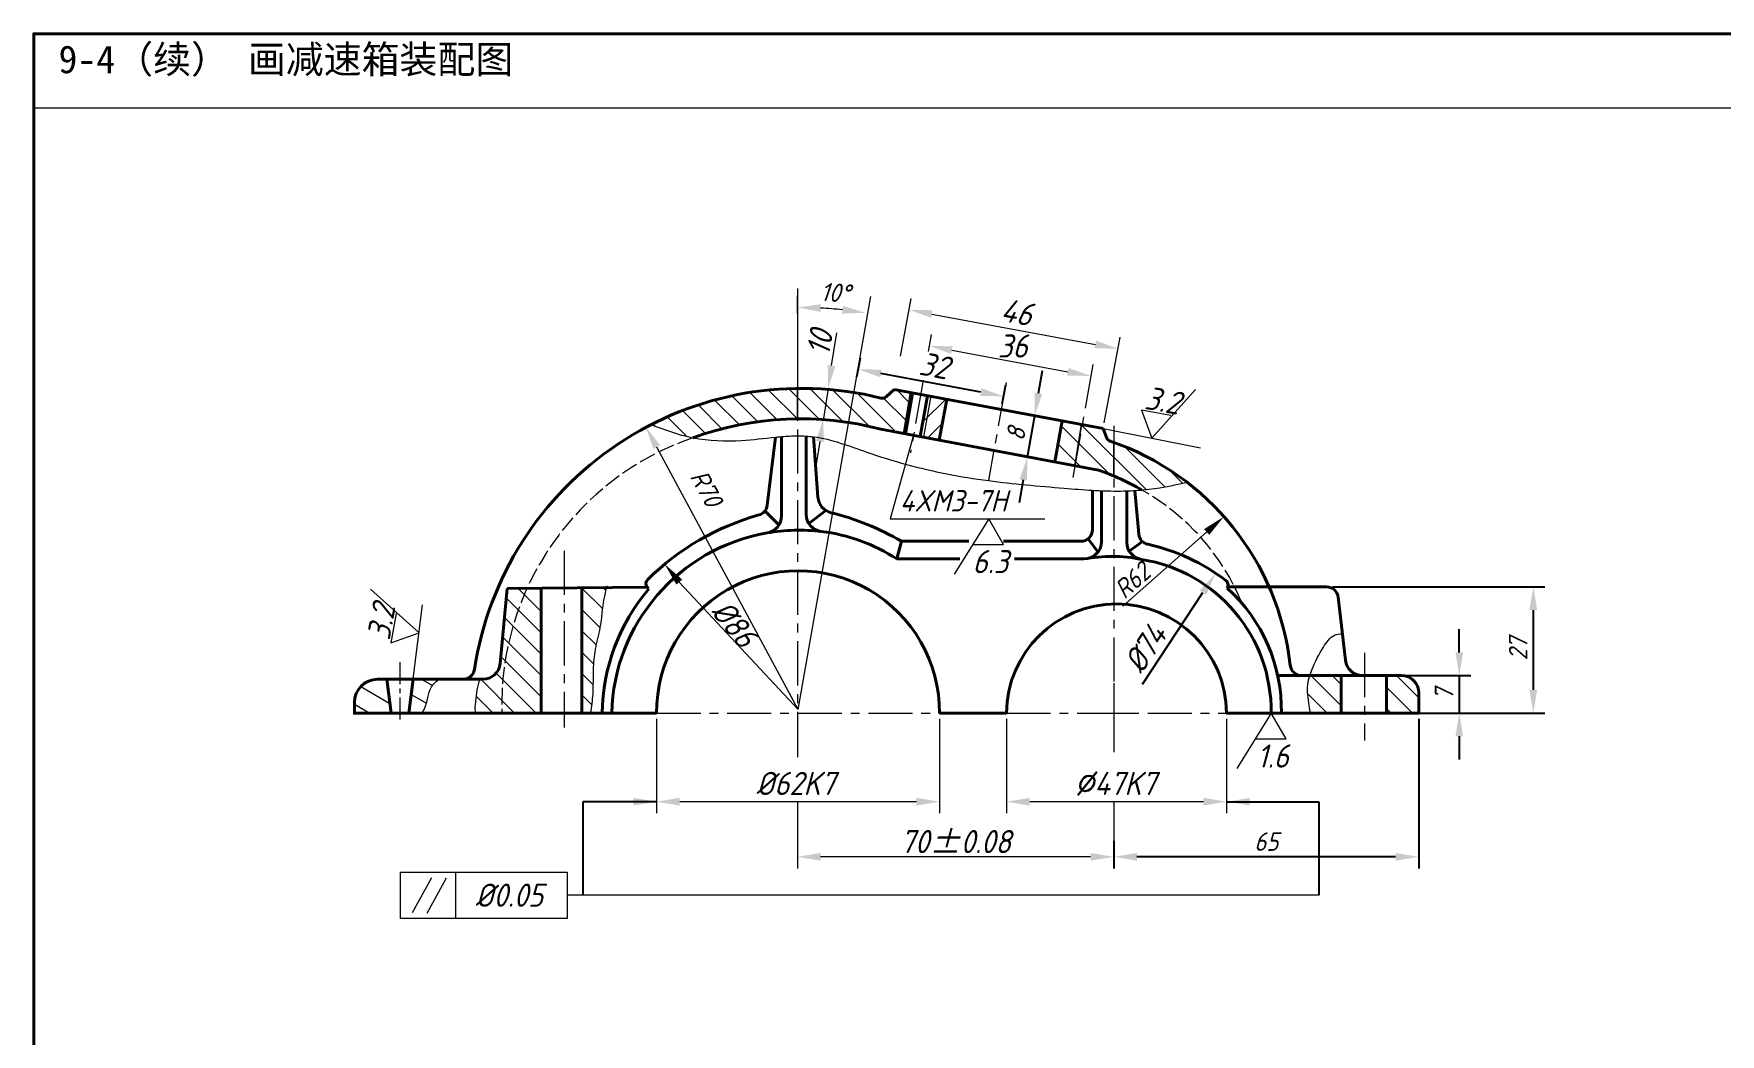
# Model space of a CAD drawing. Header units: millimetres. Extents: x 70 to 400, y 91 to 316.
# Drawn here: x 70.2 to 252.2, y 207.8 to 315.9 of the extents above; entities that cross this region are included whole.
import ezdxf

# ---------------------------------------------------------------- set-up
doc = ezdxf.new("R2010")
doc.units = ezdxf.units.MM
doc.header["$LTSCALE"] = 0.15
doc.linetypes.add('ACAD_ISO02W100', pattern=[15, 12, -3])
doc.linetypes.add('CENTER', pattern=[50.8, 31.75, -6.35, 6.35, -6.35])
doc.layers.get('0').update_dxf_attribs({"lineweight": 13})
for name, color, linetype, lineweight in [('填', 7, 'Continuous', 13), ('标', 7, 'Continuous', 15), ('点画线', 7, 'CENTER', 15), ('粗实线', 7, 'Continuous', 40), ('细', 7, 'Continuous', 13), ('细线', 7, 'Continuous', 15), ('虚线', 7, 'ACAD_ISO02W100', 15)]:
    doc.layers.add(name, color=color, linetype=linetype, lineweight=lineweight)
doc.styles.get("Standard").update_dxf_attribs({"font": 'isocp.shx', "oblique": 15, "height": 2.5})
doc.styles.add('字', font='SIMFANG.TTF', dxfattribs={"height": 4})
doc.dimstyles.new('ISO-25', dxfattribs={"dimtxt": 2, "dimasz": 2.5, "dimexe": 1.25, "dimexo": 0.625, "dimtad": 1, "dimdsep": 46, "dimtxsty": 'Standard', "dimcen": 2.5, "dimadec": 0, "dimazin": 0, "dimtfac": 1, "dimtmove": 0, "dimatfit": 3, "dimfxl": 0, "dimarcsym": 0})

# ---------------------------------------------------------------- blocks, each defined once
blk = doc.blocks.new('*D1')
at = {"layer": 'Defpoints', "color": 0}
for p in [(209.75, 256.13), (211.33, 242.51), (232.06, 242.51)]:
    blk.add_point(p, dxfattribs=at)
at = {"layer": '标', "color": 0, "lineweight": -2}
for p, q in [((210.38, 256.13), (233.31, 256.13)), ((232.06, 253.63), (232.06, 245.01)), ((211.95, 242.51), (233.31, 242.51))]:
    blk.add_line(p, q, dxfattribs=at)
at = {"layer": '标', "color": 0}
for points in [[(231.64, 253.63), (232.48, 253.63), (232.06, 256.13)], [(231.64, 245.01), (232.48, 245.01), (232.06, 242.51)]]:
    blk.add_solid(points, dxfattribs=at)
at = {"layer": '标', "color": 0, "insert": (230.42, 249.44), "char_height": 2, "attachment_point": 5, "rotation": 90}
blk.add_mtext('27', dxfattribs=at)
blk = doc.blocks.new('*D2')
at = {"layer": 'Defpoints', "color": 0}
for p in [(216.21, 246.56), (216.21, 242.51), (224.07, 242.51)]:
    blk.add_point(p, dxfattribs=at)
at = {"layer": '标', "color": 0, "lineweight": -2}
for p, q in [((224.07, 249.06), (224.07, 251.56)), ((216.84, 246.56), (225.32, 246.56)), ((224.07, 246.56), (224.07, 242.51)), ((216.84, 242.51), (225.32, 242.51)), ((224.07, 240.01), (224.07, 237.51))]:
    blk.add_line(p, q, dxfattribs=at)
at = {"layer": '标', "color": 0}
for points in [[(223.66, 249.06), (224.49, 249.06), (224.07, 246.56)], [(223.66, 240.01), (224.49, 240.01), (224.07, 242.51)]]:
    blk.add_solid(points, dxfattribs=at)
at = {"layer": '标', "color": 0, "insert": (222.43, 244.53), "char_height": 2, "attachment_point": 5, "rotation": 90}
blk.add_mtext('7', dxfattribs=at)
blk = doc.blocks.new('*D3')
at = {"layer": 'Defpoints', "color": 0}
for p in [(219.69, 242.51), (186.78, 229.35), (186.78, 226.99)]:
    blk.add_point(p, dxfattribs=at)
at = {"layer": '标', "color": 0, "lineweight": -2}
for p, q in [((219.69, 241.88), (219.69, 225.74)), ((186.78, 228.72), (186.78, 225.74)), ((217.19, 226.99), (189.28, 226.99))]:
    blk.add_line(p, q, dxfattribs=at)
at = {"layer": '标', "color": 0}
for points in [[(189.28, 227.41), (189.28, 226.58), (186.78, 226.99)], [(217.19, 227.41), (217.19, 226.58), (219.69, 226.99)]]:
    blk.add_solid(points, dxfattribs=at)
at = {"layer": '标', "color": 0, "insert": (203.24, 228.64), "char_height": 2, "attachment_point": 5}
blk.add_mtext('65', dxfattribs=at)
blk = doc.blocks.new('*D5')
at = {"layer": 'Defpoints', "color": 0}
for p in [(181.2, 274.06), (177.44, 270.14), (180.42, 269.62)]:
    blk.add_point(p, dxfattribs=at)
at = {"layer": '标', "color": 0, "lineweight": -2}
for p, q in [((178.65, 277.04), (179.08, 279.51)), ((180.58, 274.17), (176.99, 274.8)), ((178.22, 274.58), (177.44, 270.14)), ((179.81, 269.73), (176.21, 270.36)), ((177.01, 267.68), (176.58, 265.22))]:
    blk.add_line(p, q, dxfattribs=at)
at = {"layer": '标', "color": 0}
for points in [[(178.24, 277.12), (179.06, 276.97), (178.22, 274.58)], [(176.6, 267.75), (177.42, 267.61), (177.44, 270.14)]]:
    blk.add_solid(points, dxfattribs=at)
at = {"layer": '标', "color": 0, "insert": (176.21, 272.65), "char_height": 2, "attachment_point": 5, "rotation": 80.082}
blk.add_mtext('8', dxfattribs=at)
blk = doc.blocks.new('*D6')
at = {"layer": 'Defpoints', "color": 0}
for p in [(197.78, 257.61), (173.43, 220.82)]:
    blk.add_point(p, dxfattribs=at)
at = {"layer": '标', "color": 0, "lineweight": -2}
blk.add_line((189.87, 245.65), (196.4, 255.52), dxfattribs=at)
at = {"layer": '标', "color": 0}
blk.add_solid([(196.05, 255.75), (196.75, 255.29), (197.78, 257.61)], dxfattribs=at)
at = {"layer": '标', "color": 0, "insert": (190.16, 249.48), "char_height": 2.5, "attachment_point": 5, "rotation": 56.4962}
blk.add_mtext('%%C74', dxfattribs=at)
blk = doc.blocks.new('CUZAO')
for p, q in [((-20.17, -4.19), (-15.78, 2.87)), ((-18.27, -0.9), (-22.07, -0.9)), ((-22.07, -0.9), (-20.17, -4.19))]:
    blk.add_line(p, q)
blk = doc.blocks.new('*D29')
at = {"layer": 'Defpoints', "color": 0}
for p in [(159.19, 279.63), (158.93, 278.21), (174.63, 275.28)]:
    blk.add_point(p, dxfattribs=at)
at = {"layer": '细线', "color": 0, "lineweight": -2}
for p, q in [((159.04, 278.82), (159.42, 280.86)), ((172.44, 277.17), (161.65, 279.18)), ((174.74, 275.9), (175.12, 277.94))]:
    blk.add_line(p, q, dxfattribs=at)
at = {"layer": '细线', "color": 0}
for points in [[(161.73, 279.59), (161.58, 278.77), (159.19, 279.63)], [(172.51, 277.58), (172.36, 276.76), (174.89, 276.71)]]:
    blk.add_solid(points, dxfattribs=at)
at = {"layer": '细线', "color": 0, "insert": (167.39, 280.02), "char_height": 2.5, "attachment_point": 5, "rotation": 349.4528}
blk.add_mtext('32', dxfattribs=at)

msp = doc.modelspace()

# ---------------------------------------------------------------- hatches: boundary and pattern name
at = {"layer": '填'}
h = msp.add_hatch(dxfattribs=at)
h.set_pattern_fill('ANSI31', color=256, scale=0.51394, angle=90, style=0)
edge = h.paths.add_edge_path()
edge.add_arc((153.084, 241.852), 35.72, 90.72648, 117.06989)
edge.add_spline(control_points=[(136.829, 273.659), (137.309, 273.477), (137.789, 273.296), (138.271, 273.125)], knot_values=[0.3410785, 0.3410785, 0.3410785, 0.3410785, 1.5673431, 1.5673431, 1.5673431, 1.5673431], degree=3, periodic=0)
edge.add_spline(control_points=[(138.271, 273.125), (138.665, 272.985), (139.061, 272.852), (139.459, 272.729)], knot_values=[1.5673431, 1.5673431, 1.5673431, 1.5673431, 2.5686594, 2.5686594, 2.5686594, 2.5686594], degree=3, periodic=0)
edge.add_spline(control_points=[(139.459, 272.729), (139.877, 272.599), (140.299, 272.481), (140.724, 272.38)], knot_values=[2.5686594, 2.5686594, 2.5686594, 2.5686594, 3.6230648, 3.6230648, 3.6230648, 3.6230648], degree=3, periodic=0)
edge.add_spline(control_points=[(140.724, 272.38), (140.837, 272.353), (141.049, 272.304), (141.263, 272.26), (141.363, 272.24)], knot_values=[3.6230648, 3.6230648, 3.6230648, 3.6230648, 3.9034755, 4.1491823, 4.1491823, 4.1491823, 4.1491823], degree=3, periodic=0)
edge.add_arc((152.992, 240.114), 34.166, 90.60426, 109.89865, ccw=False)
edge.add_line((152.631, 274.278), (152.631, 277.57))
h.paths.add_polyline_path([(164.803, 277.112), (163.079, 277.433), (162.213, 276.668, -0.2462473), (161.65, 276.53, 0.0637974), (152.631, 277.57), (152.631, 274.278, -0.0667443), (161.644, 273.166), (164.052, 272.712)])
h.paths.add_polyline_path([(186.778, 271.748, 0.0035901), (186.385, 271.885, -0.2258078), (186.001, 272.26), (185.643, 273.232), (183.31, 273.667), (182.562, 269.22), (185.131, 268.735, -0.0179481), (186.778, 268.113)])
h.paths.add_polyline_path([(183.31, 273.667), (181.196, 274.06), (180.421, 269.624), (182.562, 269.22)])
edge = h.paths.add_edge_path()
edge.add_line((186.778, 271.748), (186.778, 268.113))
edge.add_arc((177.302, 245.499), 24.52, 59.4429, 67.26502, ccw=False)
edge.add_arc((177.707, 244.997), 24.753, 60.7592, 60.84185, ccw=False)
edge.add_spline(control_points=[(189.799, 266.596), (189.858, 266.601), (190.149, 266.628), (190.44, 266.661), (190.671, 266.69)], knot_values=[43.4576275, 43.4576275, 43.4576275, 43.4576275, 43.6013864, 44.1640785, 44.1640785, 44.1640785, 44.1640785], degree=3, periodic=0)
edge.add_spline(control_points=[(190.671, 266.69), (191.3, 266.768), (191.928, 266.87), (192.553, 266.987)], knot_values=[44.1640785, 44.1640785, 44.1640785, 44.1640785, 45.6959039, 45.6959039, 45.6959039, 45.6959039], degree=3, periodic=0)
edge.add_spline(control_points=[(192.553, 266.987), (193.262, 267.12), (193.968, 267.274), (194.674, 267.44)], knot_values=[45.6959039, 45.6959039, 45.6959039, 45.6959039, 47.430233, 47.430233, 47.430233, 47.430233], degree=3, periodic=0)
edge.add_arc((177.004, 244.443), 29.001, 52.4624, 70.30437)
edge = h.paths.add_edge_path()
edge.add_line((211.328, 246.564), (207.937, 246.564))
edge.add_spline(control_points=[(207.937, 246.564), (207.891, 246.425), (207.85, 246.284), (207.815, 246.142)], knot_values=[3.5089364, 3.5089364, 3.5089364, 3.5089364, 3.8591978, 3.8591978, 3.8591978, 3.8591978], degree=3, periodic=0)
edge.add_spline(control_points=[(207.815, 246.142), (207.795, 246.06), (207.777, 245.979), (207.761, 245.897)], knot_values=[3.3080147, 3.3080147, 3.3080147, 3.3080147, 3.5089364, 3.5089364, 3.5089364, 3.5089364], degree=3, periodic=0)
edge.add_spline(control_points=[(207.761, 245.897), (207.743, 245.802), (207.727, 245.699), (207.714, 245.595), (207.714, 245.587)], knot_values=[3.0561989, 3.0561989, 3.0561989, 3.0561989, 3.2887025, 3.3080147, 3.3080147, 3.3080147, 3.3080147], degree=3, periodic=0)
edge.add_spline(control_points=[(207.714, 245.587), (207.704, 245.503), (207.697, 245.418), (207.693, 245.332)], knot_values=[2.849961, 2.849961, 2.849961, 2.849961, 3.0561989, 3.0561989, 3.0561989, 3.0561989], degree=3, periodic=0)
edge.add_spline(control_points=[(207.693, 245.332), (207.681, 245.094), (207.688, 244.855), (207.707, 244.615)], knot_values=[2.2737654, 2.2737654, 2.2737654, 2.2737654, 2.849961, 2.849961, 2.849961, 2.849961], degree=3, periodic=0)
edge.add_spline(control_points=[(207.707, 244.615), (207.72, 244.446), (207.739, 244.277), (207.761, 244.108)], knot_values=[1.8678292, 1.8678292, 1.8678292, 1.8678292, 2.2737654, 2.2737654, 2.2737654, 2.2737654], degree=3, periodic=0)
edge.add_spline(control_points=[(207.761, 244.108), (207.795, 243.848), (207.839, 243.574), (207.88, 243.302), (207.882, 243.288)], knot_values=[1.210551, 1.210551, 1.210551, 1.210551, 1.8344452, 1.8678292, 1.8678292, 1.8678292, 1.8678292], degree=3, periodic=0)
edge.add_spline(control_points=[(207.882, 243.288), (207.921, 243.026), (207.958, 242.765), (207.993, 242.505)], knot_values=[0.579231, 0.579231, 0.579231, 0.579231, 1.210551, 1.210551, 1.210551, 1.210551], degree=3, periodic=0)
edge.add_line((207.993, 242.505), (211.328, 242.505))
edge.add_line((211.328, 242.505), (211.328, 246.564))
h.paths.add_polyline_path([(219.694, 244.691, 0.4142136), (217.82, 246.564), (216.214, 246.564), (216.214, 242.505), (219.694, 242.505)])
h = msp.add_hatch(dxfattribs=at)
h.set_pattern_fill('ANSI31', color=256, scale=0.51394, angle=90, style=0)
h.paths.add_polyline_path([(124.975, 255.982), (121.295, 255.948), (120.539, 247.863, -0.3871647), (118.674, 246.164), (118.022, 246.164), (118.022, 242.505), (124.975, 242.505)])
h = msp.add_hatch(dxfattribs=at)
h.set_pattern_fill('ANSI31', color=256, scale=0.51394, angle=90, style=0)
edge = h.paths.add_edge_path()
edge.add_spline(control_points=[(130.287, 242.505), (130.403, 243.193), (130.598, 244.749), (130.534, 247.067), (130.731, 249.478), (131.458, 251.967), (131.57, 254.234), (131.904, 255.651), (132.003, 256.048)], knot_values=[0.274093, 0.274093, 0.274093, 0.274093, 1.9499361, 4.0555521, 5.8254049, 7.7384113, 10.253887, 11.2357296, 11.2357296, 11.2357296, 11.2357296], degree=3, periodic=0)
edge.add_line((132.003, 256.048), (129.367, 256.024))
edge.add_line((129.367, 256.024), (129.367, 242.505))
edge.add_line((129.367, 242.505), (130.136, 242.505))
edge.add_line((130.136, 242.505), (130.287, 242.505))
h = msp.add_hatch(dxfattribs=at)
h.set_pattern_fill('LINE', color=256, scale=0.624437, angle=330, style=0)
h.set_pattern_definition([(330, (-98.9041, -25.803), (0.991294, 1.716971), [])])
h.paths.add_polyline_path([(104.816, 243.666), (104.816, 242.505), (108.766, 242.505), (108.305, 246.164), (107.313, 246.164, 0.4142136)])
edge = h.paths.add_edge_path()
edge.add_line((110.691, 242.505), (112.132, 242.505))
edge.add_spline(control_points=[(112.132, 242.505), (112.35, 242.949), (112.709, 243.768), (112.879, 245.198), (113.514, 245.835), (113.906, 246.164)], knot_values=[0.3928689, 0.3928689, 0.3928689, 0.3928689, 1.578311, 2.5401776, 3.7200662, 3.7200662, 3.7200662, 3.7200662], degree=3, periodic=0)
edge.add_line((113.906, 246.164), (111.153, 246.164))
edge.add_line((111.153, 246.164), (110.691, 242.505))
at = {"layer": '细线'}
h = msp.add_hatch(dxfattribs=at)
h.set_pattern_fill('ANSI31', color=256, scale=0.5, style=0)
h.paths.add_polyline_path([(168.639, 276.398), (166.931, 276.716), (166.23, 272.301), (167.938, 271.979)])
h.paths.add_polyline_path([(166.931, 276.716), (166.685, 276.762), (165.985, 272.347), (166.23, 272.301)])

# ---------------------------------------------------------------- linework, layer by layer
msp.add_line((70.196, 307.86), (400.196, 307.86))
at = {"layer": '填', "lineweight": 0}
for p, q in [((152.631, 274.278), (152.631, 277.57)), ((152.631, 277.57), (152.631, 274.278)), ((163.079, 277.433), (162.213, 276.668)), ((161.644, 273.166), (164.052, 272.712)), ((181.196, 274.06), (180.421, 269.624)), ((183.31, 273.667), (181.196, 274.06)), ((182.562, 269.22), (183.31, 273.667)), ((183.31, 273.667), (182.562, 269.22)), ((185.643, 273.232), (183.31, 273.667)), ((186.001, 272.26), (185.643, 273.232)), ((186.778, 268.113), (186.778, 271.748)), ((186.778, 271.748), (186.778, 268.113)), ((180.421, 269.624), (182.562, 269.22)), ((182.562, 269.22), (185.131, 268.735)), ((121.295, 255.948), (120.539, 247.863)), ((124.975, 255.982), (121.295, 255.948)), ((124.975, 242.505), (124.975, 255.982)), ((132.037, 256.049), (127.451, 256.006)), ((118.674, 246.164), (118.022, 246.164)), ((118.022, 242.505), (124.975, 242.505)), ((127.451, 242.505), (130.136, 242.505))]:
    msp.add_line(p, q, dxfattribs=at)
at = {"layer": '填'}
msp.add_line((110.691, 242.505), (112.168, 254.218), dxfattribs=at)
at = {"layer": '填', "lineweight": 0}
for centre, radius, start, end in [((153.084, 241.852), 35.72, 90.72648, 117.06989), ((153.084, 241.852), 35.72, 76.12499, 90.72648), ((161.8, 277.136), 0.624, 256.12499, 311.45978), ((152.992, 240.114), 34.166, 90.60426, 109.89865), ((152.992, 240.114), 34.166, 75.33023, 90.60426), ((186.587, 272.476), 0.624, 200.22944, 251.12715), ((177.004, 244.443), 29.001, 70.30437, 71.12715), ((177.004, 244.443), 29.001, 52.4624, 70.30437), ((177.302, 245.499), 24.52, 67.26502, 71.37798), ((177.302, 245.499), 24.52, 59.4429, 67.26502), ((177.707, 244.997), 24.753, 60.7592, 60.84185), ((118.674, 248.037), 1.873, 270, 354.65857)]:
    msp.add_arc(centre, radius, start, end, dxfattribs=at)
at = {"layer": '标'}
for p, q in [((152.638, 285.662), (152.638, 287.559)), ((163.749, 281.03), (164.913, 287.282)), ((167.142, 285.596), (184.79, 282.31)), ((185.757, 273.847), (187.476, 283.081)), ((169.301, 281.7), (181.828, 279.367)), ((185.643, 273.232), (196.123, 271.141)), ((152.703, 242.889), (137.452, 271.222)), ((162.653, 263.495), (179.35, 263.495)), ((187.761, 254.052), (196.801, 262.061)), ((110.691, 242.505), (112.095, 253.639)), ((137.425, 241.88), (137.425, 231.697)), ((152.631, 241.88), (152.631, 237.736)), ((167.965, 241.88), (167.965, 231.697)), ((175.199, 241.88), (175.199, 231.697)), ((186.778, 241.88), (186.778, 238.406)), ((198.954, 241.88), (198.954, 231.697)), ((165.465, 232.947), (139.925, 232.947)), ((152.631, 232.947), (152.631, 225.744)), ((196.454, 232.947), (177.699, 232.947)), ((186.778, 232.947), (186.778, 225.744)), ((184.278, 226.994), (155.131, 226.994))]:
    msp.add_line(p, q, dxfattribs=at)
msp.add_arc((152.632, 239.406), 46.902, 84.05694, 86.9381, dxfattribs=at)
for points in [[(155.126, 285.825), (155.148, 286.658), (152.638, 286.309)], [(157.542, 286.47), (157.434, 285.643), (159.967, 285.731)], [(167.218, 286.005), (167.066, 285.186), (164.684, 286.053)], [(184.866, 282.72), (184.714, 281.9), (187.248, 281.852)], [(169.377, 282.109), (169.225, 281.29), (166.843, 282.157)], [(181.905, 279.777), (181.752, 278.958), (184.286, 278.91)], [(137.818, 271.421), (137.086, 271.023), (136.259, 273.419)], [(196.524, 262.372), (197.078, 261.749), (198.669, 263.723)], [(139.925, 233.363), (139.925, 232.53), (137.425, 232.947)], [(165.465, 233.363), (165.465, 232.53), (167.965, 232.947)], [(177.699, 233.363), (177.699, 232.53), (175.199, 232.947)], [(196.454, 233.363), (196.454, 232.53), (198.954, 232.947)], [(155.131, 227.41), (155.131, 226.577), (152.631, 226.994)], [(184.278, 227.41), (184.278, 226.577), (186.778, 226.994)]]:
    msp.add_solid(points, dxfattribs=at)
at = {"layer": '点画线'}
for p, q in [((152.631, 288.368), (152.631, 237.702)), ((167.072, 283.386), (166.751, 281.557)), ((184.515, 280.139), (182.238, 267.293)), ((166.206, 278.454), (164.831, 270.622)), ((175.156, 278.199), (173.238, 267.614)), ((186.778, 273.541), (186.778, 237.736)), ((127.451, 260.041), (127.451, 240.95)), ((213.824, 249.007), (213.824, 239.562)), ((137.425, 242.505), (167.965, 242.505)), ((175.199, 242.505), (198.954, 242.505))]:
    msp.add_line(p, q, dxfattribs=at)
at = {"layer": '点画线', "ltscale": 0.5}
msp.add_line((109.729, 248.011), (109.729, 241.522), dxfattribs=at)
at = {"layer": '粗实线'}
for p, q in [((163.079, 277.433), (162.213, 276.668)), ((163.079, 277.433), (185.643, 273.232)), ((165.049, 277.067), (164.298, 272.666)), ((165.868, 272.369), (166.685, 276.762)), ((167.94, 271.978), (168.759, 276.376)), ((161.644, 273.166), (185.131, 268.735)), ((180.421, 269.624), (181.196, 274.06)), ((185.643, 273.232), (186.001, 272.26)), ((150.27, 272.306), (149.378, 264.954)), ((150.908, 272.363), (150.908, 263.807)), ((153.566, 272.419), (153.566, 263.985)), ((154.381, 272.344), (154.841, 265.835)), ((184.472, 266.511), (184.472, 266.57)), ((184.472, 266.57), (184.472, 262.305)), ((185.439, 266.523), (185.439, 261.023)), ((188.19, 266.501), (188.19, 260.956)), ((189.47, 261.818), (189.045, 266.539)), ((150.63, 262.853), (149.125, 264.355)), ((153.848, 262.997), (155.681, 264.402)), ((163.361, 259.15), (163.846, 261.056)), ((163.846, 261.056), (171.125, 261.056)), ((174.883, 261.056), (183.223, 261.056)), ((184.01, 261.335), (185.073, 259.91)), ((188.448, 260.007), (189.877, 261.024)), ((163.361, 259.15), (170.149, 259.15)), ((176.074, 259.15), (183.566, 259.15)), ((121.295, 255.948), (120.539, 247.863)), ((121.295, 255.948), (136.437, 256.09)), ((124.975, 255.948), (124.975, 242.505)), ((129.367, 256.024), (129.367, 242.505)), ((136.437, 256.09), (136.564, 255.948)), ((199.033, 255.994), (199.082, 256.133)), ((199.082, 256.131), (209.753, 256.131)), ((210.994, 255.025), (211.777, 248.223)), ((107.313, 246.164), (116.536, 246.164)), ((108.766, 242.505), (108.305, 246.164)), ((110.691, 242.505), (111.153, 246.164)), ((116.536, 246.164), (118.674, 246.164)), ((207.066, 246.564), (204.468, 246.564)), ((213.638, 246.564), (207.066, 246.564)), ((211.328, 242.505), (211.328, 246.564)), ((213.638, 246.564), (217.82, 246.564)), ((216.214, 242.505), (216.214, 246.564)), ((219.694, 242.505), (219.694, 244.691)), ((104.691, 242.505), (137.425, 242.505)), ((104.816, 242.505), (104.816, 243.666)), ((167.965, 242.505), (175.199, 242.505)), ((198.954, 242.505), (219.694, 242.505))]:
    msp.add_line(p, q, dxfattribs=at)
msp.add_lwpolyline([(70.196, 90.86), (400.196, 90.86), (400.196, 315.86), (70.196, 315.86)], close=True, dxfattribs=at)
for centre, radius, start, end in [((153.084, 241.852), 35.72, 76.12499, 171.34926), ((161.8, 277.136), 0.624, 256.12499, 311.45978), ((152.992, 240.114), 34.166, 75.33023, 109.92072), ((186.587, 272.476), 0.624, 200.22944, 251.12715), ((177.004, 244.443), 29.001, 6.39615, 71.12715), ((177.302, 245.499), 24.52, 59.4429, 71.37798), ((156.71, 265.967), 1.873, 184.04751, 256.21784), ((148.139, 265.105), 1.249, 285.72118, 353.08245), ((155.439, 263.985), 1.873, 180, 262.90971), ((149.588, 236.935), 28.02, 59.41343, 76.21784), ((156.066, 236.942), 28.008, 105.72118, 134.40753), ((149.035, 263.807), 1.873, 279.86453, 0), ((152.855, 241.681), 20.581, 83.43528, 99.78813), ((183.223, 262.305), 1.249, 270, 0), ((152.824, 242.017), 20.244, 99.86453, 178.61795), ((152.82, 242.928), 19.347, 56.98281, 82.90971), ((183.566, 261.023), 1.873, 270, 0), ((190.064, 260.956), 1.873, 180, 260.95546), ((190.712, 261.953), 1.249, 186.24075, 257.34658), ((185.606, 239.212), 22.058, 53.04274, 77.34658), ((186.554, 243.176), 16.251, 78.59044, 100.59746), ((187.158, 242.701), 16.611, 359.32296, 80.95546), ((136.904, 256.505), 0.624, 134.40753, 221.59525), ((152.695, 242.604), 15.27, 359.62758, 180.37242), ((198.493, 256.34), 0.624, 340.63999, 53.04274), ((152.931, 242.124), 21.397, 139.83757, 178.99366), ((187.081, 242.823), 17.785, 358.97524, 47.77612), ((209.753, 254.883), 1.249, 6.56839, 90), ((187.076, 242.413), 11.878, 0.44528, 179.55472), ((118.674, 248.037), 1.873, 270, 354.65857), ((207.066, 247.813), 1.249, 186.39615, 270), ((213.638, 248.438), 1.873, 186.56839, 270), ((107.313, 243.666), 2.498, 90, 180), ((116.536, 247.413), 1.249, 270, 351.34926), ((217.82, 244.691), 1.873, 0, 90)]:
    msp.add_arc(centre, radius, start, end, dxfattribs=at)
at = {"layer": '细'}
msp.add_line((164.803, 277.112), (164.052, 272.712), dxfattribs=at)
for points, knots in [([(136.829, 273.659), (138.223, 273.129), (139.717, 272.58), (141.263, 272.26), (141.363, 272.24)], [0.3410785, 0.3410785, 0.3410785, 0.3410785, 3.9034755, 4.1491823, 4.1491823, 4.1491823, 4.1491823]), ([(141.363, 272.24), (143.072, 271.903), (146.065, 271.794), (149.055, 272.189), (150.27, 272.306)], [4.1491823, 4.1491823, 4.1491823, 4.1491823, 8.3501119, 11.2631123, 11.2631123, 11.2631123, 11.2631123]), ([(153.566, 272.419), (153.816, 272.405), (154.088, 272.381), (154.359, 272.347), (154.381, 272.344)], [13.91901154, 13.91901154, 13.91901154, 13.91901154, 14.53093418, 14.58527329, 14.58527329, 14.58527329, 14.58527329]), ([(154.381, 272.344), (156.32, 272.097), (161.048, 270.228), (167.295, 268.513), (171.731, 267.813), (173.238, 267.614)], [14.5852733, 14.5852733, 14.5852733, 14.5852733, 19.3571879, 26.5226074, 30.1814724, 30.1814724, 30.1814724, 30.1814724]), ([(173.238, 267.614), (175.941, 267.257), (179.688, 266.931), (183.452, 266.629), (184.472, 266.57)], [30.1814724, 30.1814724, 30.1814724, 30.1814724, 36.7407382, 39.1842618, 39.1842618, 39.1842618, 39.1842618]), ([(189.799, 266.596), (189.858, 266.601), (191.495, 266.754), (193.117, 267.073), (194.674, 267.44)], [43.4576275, 43.4576275, 43.4576275, 43.4576275, 43.6013864, 47.430233, 47.430233, 47.430233, 47.430233]), ([(132.003, 256.048), (131.904, 255.651), (131.57, 254.234), (131.458, 251.967), (130.731, 249.478), (130.534, 247.067), (130.598, 244.749), (130.403, 243.193), (130.287, 242.505)], [0.274093, 0.274093, 0.274093, 0.274093, 1.2559355, 3.7714113, 5.6844176, 7.4542705, 9.5598865, 11.2357296, 11.2357296, 11.2357296, 11.2357296]), ([(207.993, 242.505), (207.956, 242.779), (207.811, 243.81), (207.524, 245.435), (208.283, 247.595), (209.174, 249.338), (210.285, 250.965), (211.137, 251.079), (211.448, 251.08)], [0.579231, 0.579231, 0.579231, 0.579231, 1.243935, 3.075511, 4.4472253, 6.5950036, 7.9789735, 8.7085951, 8.7085951, 8.7085951, 8.7085951]), ([(207.937, 246.564), (208.013, 246.799), (208.425, 247.874), (209.174, 249.338), (210.285, 250.965), (211.137, 251.079), (211.448, 251.08)], [3.8591978, 3.8591978, 3.8591978, 3.8591978, 4.4472253, 6.5950036, 7.9789735, 8.7085951, 8.7085951, 8.7085951, 8.7085951]), ([(112.132, 242.505), (112.35, 242.949), (112.709, 243.768), (112.879, 245.198), (113.514, 245.835), (113.906, 246.164)], [0.3928689, 0.3928689, 0.3928689, 0.3928689, 1.578311, 2.5401776, 3.7200662, 3.7200662, 3.7200662, 3.7200662]), ([(207.993, 242.505), (207.956, 242.779), (207.811, 243.81), (207.568, 245.188), (207.835, 246.252), (207.937, 246.564)], [0.579231, 0.579231, 0.579231, 0.579231, 1.243935, 3.075511, 3.8591978, 3.8591978, 3.8591978, 3.8591978])]:
    msp.add_open_spline(points, degree=3, knots=knots, dxfattribs=at)
for points in [[(150.27, 272.306), (150.483, 272.327), (150.696, 272.346), (150.908, 272.363)], [(150.908, 272.363), (151.485, 272.41), (152.06, 272.441), (152.631, 272.444)], [(152.631, 272.444), (152.944, 272.445), (153.255, 272.438), (153.566, 272.419)], [(184.472, 266.57), (184.795, 266.552), (185.117, 266.536), (185.439, 266.523)], [(185.439, 266.523), (185.886, 266.504), (186.332, 266.492), (186.778, 266.487)], [(186.778, 266.487), (187.249, 266.483), (187.72, 266.486), (188.19, 266.501)], [(188.19, 266.501), (188.476, 266.51), (188.76, 266.522), (189.045, 266.539)], [(189.045, 266.539), (189.296, 266.555), (189.548, 266.573), (189.799, 266.596)], [(132.048, 256.262), (132.044, 256.191), (132.041, 256.12), (132.037, 256.049)]]:
    msp.add_open_spline(points, degree=3, dxfattribs=at)
at = {"layer": '细线'}
for p, q in [((152.638, 287.559), (152.631, 275.924)), ((152.703, 242.889), (160.564, 287.488)), ((156.318, 280.028), (156.866, 283.559)), ((155.934, 277.557), (155.43, 274.311)), ((167.023, 276.752), (166.23, 272.301)), ((155.047, 271.84), (154.663, 269.37)), ((165.161, 272.503), (162.653, 263.495)), ((152.703, 242.889), (139.882, 256.659)), ((186.778, 245.747), (186.778, 240.171)), ((183.757, 242.505), (189.498, 242.505)), ((111.09, 220.978), (113.174, 224.778)), ((112.653, 220.926), (114.738, 224.726)), ((115.728, 225.352), (115.728, 220.352)), ((208.912, 222.852), (127.759, 222.852))]:
    msp.add_line(p, q, dxfattribs=at)
msp.add_lwpolyline([(109.783, 225.352), (127.759, 225.352), (127.759, 220.352), (109.783, 220.352)], close=True, dxfattribs=at)
msp.add_open_spline([(118.348, 246.164), (118.22, 245.781), (117.963, 245.014), (117.936, 244.009), (117.785, 243.212), (117.83, 242.767), (117.904, 242.534), (117.913, 242.505)], degree=3, knots=[0, 0, 0, 0, 1.204661, 2.4143573, 2.9889248, 3.6342673, 3.723747, 3.723747, 3.723747, 3.723747], dxfattribs=at)
for points in [[(155.906, 280.092), (156.73, 279.964), (155.934, 277.557)], [(154.635, 271.904), (155.458, 271.776), (155.43, 274.311)], [(140.204, 256.923), (139.56, 256.394), (138.296, 258.591)]]:
    msp.add_solid(points, dxfattribs=at)
at = {"layer": '虚线'}
for centre, radius, start, end in [((151.271, 243.324), 30.566, 108.9379, 181.53487), ((177.707, 244.997), 24.753, 22.20192, 60.84185)]:
    msp.add_arc(centre, radius, start, end, dxfattribs=at)

# ---------------------------------------------------------------- block references
at = {"xscale": 0.84699999999998, "yscale": 0.84699999999998, "zscale": 0.8470000000000001}
for p, rotation in [((208.324, 272.718), 350.0000000000001), ((156.19, 259.943), 180), ((111.254, 268.625), 80), ((186.684, 238.954), 180)]:
    msp.add_blockref('CUZAO', p, dxfattribs=dict(at, rotation=rotation))

# ---------------------------------------------------------------- texts
at = {"insert": (72.87, 314.599), "char_height": 4, "width": 330, "attachment_point": 1, "style": '字'}
msp.add_mtext('{\\fSimHei|b0|i0|c134|p2;\\H0.75x;9-4（续） 画减速箱装配图}', dxfattribs=at)
at = {"char_height": 2.5, "attachment_point": 3}
for insert, rotation in [((194.136, 277.172), 350), ((106.8, 254.437), 80)]:
    msp.add_mtext('3.2', dxfattribs=dict(at, insert=insert, rotation=rotation))
at = {"char_height": 2.5, "attachment_point": 5}
for s, insert in [('6.3', (173.458, 258.868)), ('1.6', (203.952, 237.879))]:
    msp.add_mtext(s, dxfattribs=dict(at, insert=insert))
at = {"layer": '标', "attachment_point": 5}
for s, insert, char_height, rotation in [('10%%d', (156.724, 287.904), 2, 356.21844), ('46', (176.309, 285.796), 2.5, 349.4528), ('R70', (142.795, 266.794), 2, 298.50204), ('R62', (188.773, 256.806), 2, 41.66528)]:
    msp.add_mtext(s, dxfattribs=dict(at, insert=insert, char_height=char_height, rotation=rotation))
at = {"layer": '标', "char_height": 2.5, "attachment_point": 5}
for s, insert in [('36', (175.865, 282.148)), ('%%c62K7', (152.445, 234.916)), ('{\\Ftxt.shx|c1;%%c}47K7', (186.934, 234.916)), ('70{\\fSimSun|b0|i0|c134|p2;±}0.08', (169.705, 228.639))]:
    msp.add_mtext(s, dxfattribs=dict(at, insert=insert))
at = {"layer": '标', "insert": (163.676, 266.584), "char_height": 2.3127, "width": 59.7523, "attachment_point": 1}
msp.add_mtext('4XM3-7H', dxfattribs=at)
at = {"layer": '细线', "char_height": 2.5, "attachment_point": 5}
for s, insert, rotation in [('10', (155.042, 282.515), 81.17523), ('%%C86', (145.816, 252.172), 309)]:
    msp.add_mtext(s, dxfattribs=dict(at, insert=insert, rotation=rotation))
at = {"layer": '细线', "insert": (117.864, 224.101), "char_height": 2.5, "width": 9.95305, "attachment_point": 1}
msp.add_mtext('%%C0.05', dxfattribs=at)

# ---------------------------------------------------------------- dimensions: what is measured, and where the dimension line sits
at = {"layer": '标'}
dim = msp.add_aligned_dim(p1=(181.196, 274.06), p2=(180.421, 269.624), distance=-3.023, text='8', dimstyle='ISO-25', dxfattribs=at)
dim.commit()
dim.dimension.update_dxf_attribs({"geometry": '*D5', "text_midpoint": (176.213, 272.645)})
dim = msp.add_diameter_dim_2p(p1=(173.43, 220.819), p2=(197.782, 257.606), text='%%C74', dimstyle='ISO-25', dxfattribs=at)
dim.commit()
dim.dimension.update_dxf_attribs({"geometry": '*D6', "text_midpoint": (191.718, 248.445), "dimtype": 163})
for base, p1, p2, text, picture, middle in [((232.061, 242.505), (209.753, 256.131), (211.328, 242.505), '27', '*D1', (232.061, 249.441)), ((224.073, 242.505), (216.214, 246.564), (216.214, 242.505), '7', '*D2', (224.073, 244.535))]:
    dim = msp.add_linear_dim(base=base, p1=p1, p2=p2, angle=90, text=text, dimstyle='ISO-25', dxfattribs=at)
    dim.commit()
    dim.dimension.update_dxf_attribs({"geometry": picture, "text_midpoint": middle, "dimtype": 160})
dim = msp.add_linear_dim(base=(186.778, 226.994), p1=(219.694, 242.505), p2=(186.778, 229.345), text='65', dimstyle='ISO-25', dxfattribs=at)
dim.commit()
dim.dimension.update_dxf_attribs({"geometry": '*D3', "text_midpoint": (203.236, 228.636)})
at = {"layer": '细线'}
dim = msp.add_aligned_dim(p1=(174.628, 275.283), p2=(158.928, 278.206), distance=-1.452, text='32', dimstyle='ISO-25', dxfattribs=at)
dim.commit()
dim.dimension.update_dxf_attribs({"geometry": '*D29', "text_midpoint": (167.387, 280.016)})

# ---------------------------------------------------------------- leaders
for points in [[(137.425, 232.947), (129.463, 232.947), (129.463, 222.852)], [(198.954, 232.947), (208.912, 232.947), (208.912, 222.852)]]:
    msp.add_leader(points, dimstyle='ISO-25', override={"dimgap": 0.625, "dimtad": 0}, dxfattribs=at)

doc.saveas('drawing.dxf')
